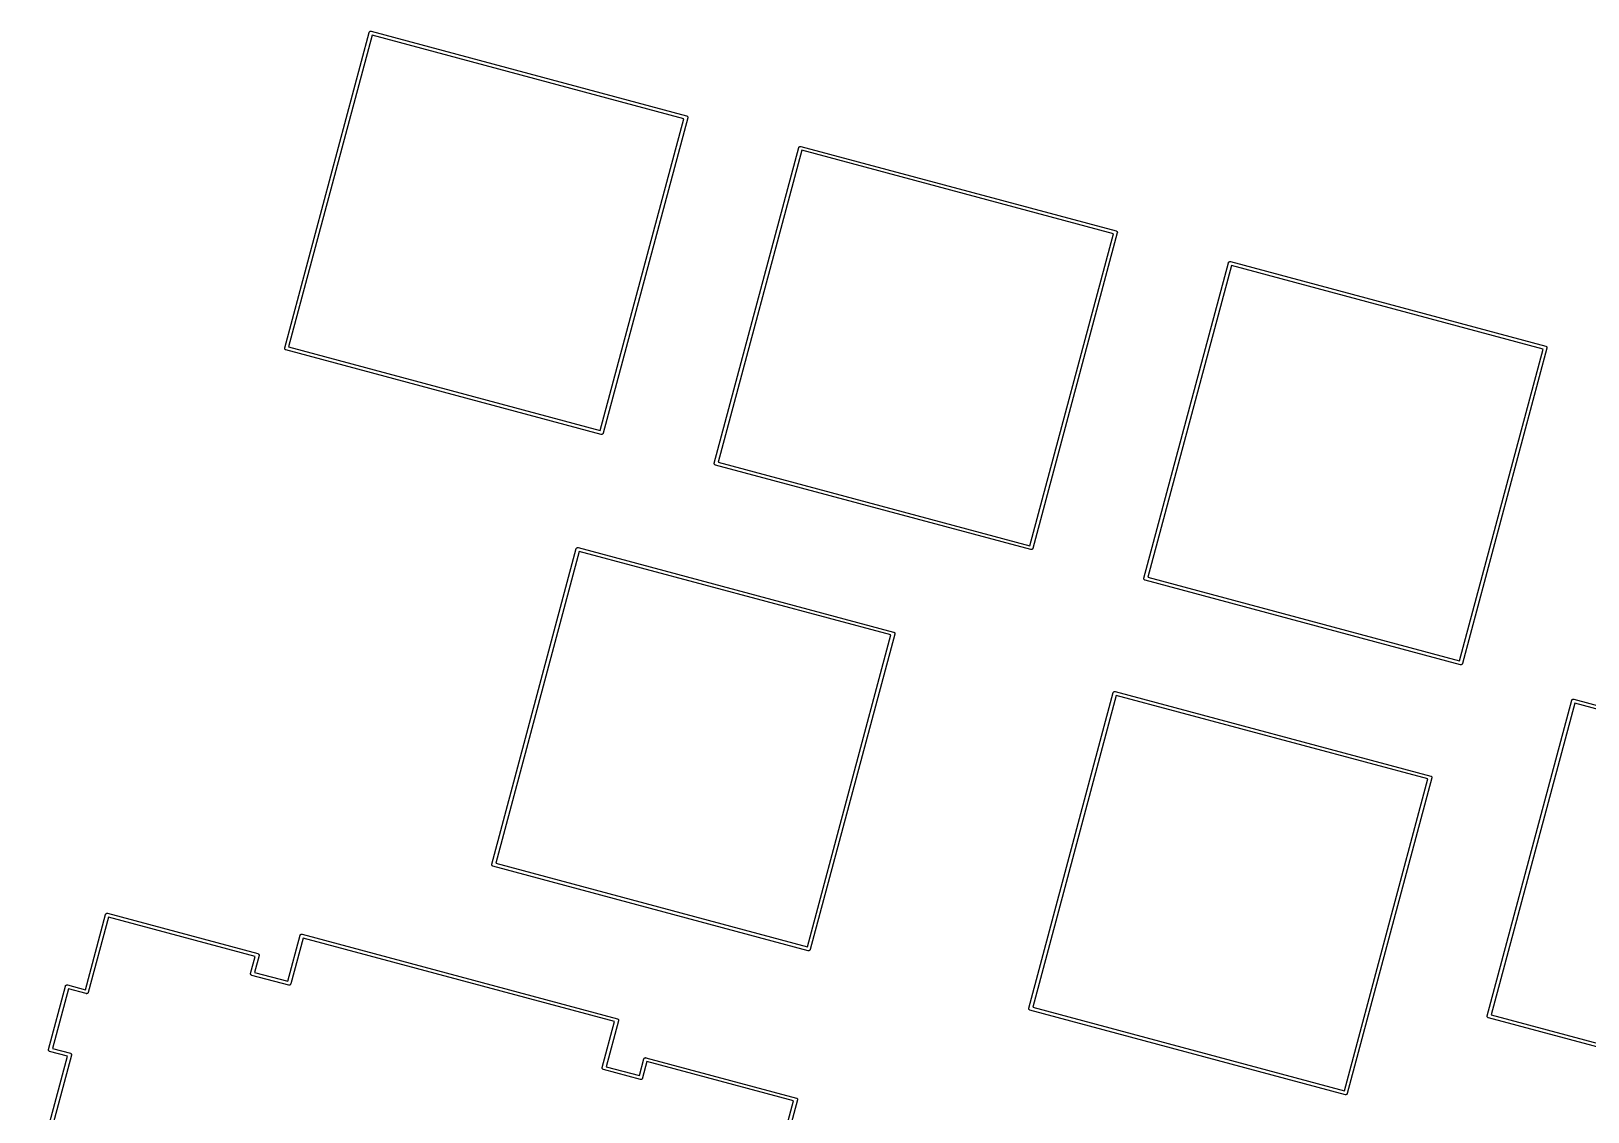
# Model space of a CAD drawing. Extents: x -13 to 326, y -133 to -5.
# Drawn here: x -3.4 to 63.3, y -51.1 to -4.8 of the extents above; entities that cross this region are included whole.
import ezdxf

# ---------------------------------------------------------------- set-up
doc = ezdxf.new("R2010")
doc.units = 0
doc.header["$MEASUREMENT"] = 0
doc.layers.add('BLACK', color=7, linetype='CONTINUOUS')

msp = doc.modelspace()

# ---------------------------------------------------------------- linework, layer by layer
at = {"layer": 'BLACK', "linetype": 'CONTINUOUS'}
for p, q in [((7.44186, -18.3495), (11.061, -4.8426)), ((11.1868, -4.96209), (7.61051, -18.3089)), ((11.061, -4.8426), (11.0628, -4.83606)), ((11.061, -4.8426), (11.061, -4.8426)), ((11.0628, -4.83606), (11.0666, -4.83052)), ((11.0666, -4.83052), (11.0695, -4.82438)), ((11.0695, -4.82438), (11.0743, -4.81959)), ((11.0743, -4.81959), (11.0782, -4.81405)), ((11.0782, -4.81405), (11.0837, -4.81017)), ((11.0837, -4.81017), (11.0885, -4.80538)), ((11.0885, -4.80538), (11.0946, -4.80252)), ((11.0946, -4.80252), (11.1002, -4.79864)), ((11.1002, -4.79864), (11.1067, -4.79688)), ((11.1067, -4.79688), (11.1129, -4.79402)), ((11.1129, -4.79402), (11.1196, -4.79343)), ((11.1196, -4.79343), (11.1261, -4.79168)), ((11.1261, -4.79168), (11.1329, -4.79227)), ((11.1329, -4.79227), (11.1396, -4.79168)), ((11.1396, -4.79168), (11.1462, -4.79343)), ((11.1462, -4.79343), (11.1462, -4.79343)), ((11.1462, -4.79343), (24.653, -8.41258)), ((24.5335, -8.53834), (11.1868, -4.96209)), ((20.9573, -21.8851), (24.5335, -8.53834)), ((24.7022, -8.49775), (21.083, -22.0046)), ((24.653, -8.41258), (24.653, -8.41259)), ((24.653, -8.41259), (24.6596, -8.41434)), ((24.6596, -8.41434), (24.6651, -8.41822)), ((24.6651, -8.41822), (24.6713, -8.42108)), ((24.6713, -8.42108), (24.676, -8.42587)), ((24.676, -8.42587), (24.6816, -8.42975)), ((24.6816, -8.42975), (24.6855, -8.43529)), ((24.6855, -8.43529), (24.6903, -8.44008)), ((24.6903, -8.44008), (24.6931, -8.44622)), ((24.6931, -8.44622), (24.697, -8.45176)), ((24.697, -8.45176), (24.6987, -8.4583)), ((24.6987, -8.4583), (24.7016, -8.46444)), ((24.7016, -8.46444), (24.7022, -8.47118)), ((24.7022, -8.47118), (24.704, -8.47772)), ((24.704, -8.49121), (24.7022, -8.49774)), ((24.7022, -8.49774), (24.7022, -8.49775)), ((24.704, -8.47772), (24.7034, -8.48447)), ((24.7034, -8.48447), (24.704, -8.49121)), ((25.8427, -23.28), (29.4619, -9.77311)), ((29.5877, -9.89259), (26.0114, -23.2394)), ((29.4619, -9.7731), (29.4636, -9.76656)), ((29.4619, -9.77311), (29.4619, -9.7731)), ((29.4636, -9.76656), (29.4675, -9.76103)), ((29.4675, -9.76103), (29.4704, -9.75488)), ((29.4704, -9.75488), (29.4752, -9.75009)), ((29.4752, -9.75009), (29.4791, -9.74455)), ((29.4791, -9.74455), (29.4846, -9.74067)), ((29.4846, -9.74067), (29.4894, -9.73588)), ((29.4894, -9.73588), (29.4955, -9.73302)), ((29.4955, -9.73302), (29.5011, -9.72914)), ((29.5011, -9.72914), (29.5076, -9.72739)), ((29.5076, -9.72739), (29.5137, -9.72453)), ((29.5137, -9.72453), (29.5205, -9.72394)), ((29.5205, -9.72394), (29.527, -9.72218)), ((29.527, -9.72218), (29.5338, -9.72277)), ((29.5338, -9.72277), (29.5405, -9.72218)), ((29.5405, -9.72218), (29.547, -9.72393)), ((29.547, -9.72393), (29.5471, -9.72394)), ((29.5471, -9.72394), (43.0539, -13.3431)), ((42.9344, -13.4688), (29.5877, -9.89259)), ((39.3582, -26.8156), (42.9344, -13.4688)), ((43.1031, -13.4283), (39.4839, -26.9351)), ((43.0539, -13.3431), (43.0539, -13.3431)), ((43.0539, -13.3431), (43.0605, -13.3448)), ((43.0605, -13.3448), (43.066, -13.3487)), ((43.066, -13.3487), (43.0721, -13.3516)), ((43.0721, -13.3516), (43.0769, -13.3564)), ((43.0769, -13.3564), (43.0825, -13.3603)), ((43.0825, -13.3603), (43.0863, -13.3658)), ((43.0863, -13.3658), (43.0911, -13.3706)), ((43.0911, -13.3706), (43.094, -13.3767)), ((43.094, -13.3767), (43.0979, -13.3823)), ((43.0979, -13.3823), (43.0996, -13.3888)), ((43.0996, -13.3888), (43.1025, -13.3949)), ((43.1025, -13.3949), (43.1031, -13.4017)), ((43.1031, -13.4017), (43.1048, -13.4082)), ((43.1048, -13.4217), (43.1031, -13.4282)), ((43.1031, -13.4282), (43.1031, -13.4283)), ((43.1048, -13.4082), (43.1042, -13.415)), ((43.1042, -13.415), (43.1048, -13.4217)), ((47.8855, -14.6712), (47.8903, -14.6664)), ((47.8903, -14.6664), (47.8964, -14.6635)), ((47.8964, -14.6635), (47.902, -14.6596)), ((47.902, -14.6596), (47.9085, -14.6579)), ((47.9085, -14.6579), (47.9146, -14.655)), ((47.9146, -14.655), (47.9214, -14.6544)), ((47.9214, -14.6544), (47.9279, -14.6527)), ((47.9279, -14.6527), (47.9347, -14.6533)), ((47.9347, -14.6533), (47.9414, -14.6527)), ((47.9414, -14.6527), (47.9479, -14.6544)), ((47.9479, -14.6544), (47.9479, -14.6544)), ((47.9479, -14.6544), (61.4548, -18.2736)), ((44.2436, -28.2105), (47.8628, -14.7036)), ((47.9885, -14.8231), (44.4123, -28.1699)), ((47.8628, -14.7036), (47.8645, -14.6971)), ((47.8628, -14.7036), (47.8628, -14.7036)), ((47.8645, -14.6971), (47.8684, -14.6915)), ((47.8684, -14.6915), (47.8713, -14.6854)), ((47.8713, -14.6854), (47.8761, -14.6806)), ((47.8761, -14.6806), (47.88, -14.6751)), ((47.88, -14.6751), (47.8855, -14.6712)), ((61.3353, -18.3993), (47.9885, -14.8231)), ((7.44011, -18.356), (7.44186, -18.3495)), ((7.4407, -18.3627), (7.44011, -18.356)), ((7.44011, -18.3695), (7.4407, -18.3627)), ((7.44186, -18.376), (7.44011, -18.3695)), ((7.44186, -18.3495), (7.44186, -18.3495)), ((7.44245, -18.3828), (7.44186, -18.376)), ((7.44531, -18.3889), (7.44245, -18.3828)), ((7.44706, -18.3954), (7.44531, -18.3889)), ((7.45094, -18.401), (7.44706, -18.3954)), ((7.4538, -18.4071), (7.45094, -18.401)), ((7.45859, -18.4119), (7.4538, -18.4071)), ((7.46247, -18.4175), (7.45859, -18.4119)), ((7.46802, -18.4213), (7.46247, -18.4175)), ((7.47281, -18.4261), (7.46802, -18.4213)), ((7.47894, -18.429), (7.47281, -18.4261)), ((7.48449, -18.4329), (7.47894, -18.429)), ((7.49103, -18.4346), (7.48449, -18.4329)), ((20.9979, -22.0538), (7.49103, -18.4346)), ((7.49103, -18.4346), (7.49103, -18.4346)), ((7.61051, -18.3089), (20.9573, -21.8851)), ((57.7591, -31.7461), (61.3353, -18.3993)), ((61.504, -18.3588), (57.8848, -31.8656)), ((61.4548, -18.2736), (61.4548, -18.2736)), ((61.4548, -18.2736), (61.4613, -18.2753)), ((61.4613, -18.2753), (61.4669, -18.2792)), ((61.4669, -18.2792), (61.473, -18.2821)), ((61.473, -18.2821), (61.4778, -18.2869)), ((61.4778, -18.2869), (61.4834, -18.2908)), ((61.4834, -18.2908), (61.4872, -18.2963)), ((61.4872, -18.2963), (61.492, -18.3011)), ((61.492, -18.3011), (61.4949, -18.3072)), ((61.4949, -18.3072), (61.4988, -18.3128)), ((61.4988, -18.3128), (61.5005, -18.3193)), ((61.5005, -18.3193), (61.5034, -18.3254)), ((61.5034, -18.3254), (61.504, -18.3322)), ((61.504, -18.3322), (61.5057, -18.3387)), ((61.5057, -18.3522), (61.504, -18.3587)), ((61.504, -18.3587), (61.504, -18.3588)), ((61.5057, -18.3387), (61.5051, -18.3455)), ((61.5051, -18.3455), (61.5057, -18.3522)), ((21.0044, -22.0555), (20.9979, -22.0538)), ((20.9979, -22.0538), (20.9979, -22.0538)), ((21.0112, -22.0549), (21.0044, -22.0555)), ((21.0179, -22.0555), (21.0112, -22.0549)), ((21.0245, -22.0538), (21.0179, -22.0555)), ((21.0312, -22.0532), (21.0245, -22.0538)), ((21.0373, -22.0503), (21.0312, -22.0532)), ((21.0439, -22.0486), (21.0373, -22.0503)), ((21.0494, -22.0447), (21.0439, -22.0486)), ((21.0556, -22.0418), (21.0494, -22.0447)), ((21.0603, -22.037), (21.0556, -22.0418)), ((21.0659, -22.0332), (21.0603, -22.037)), ((21.0698, -22.0276), (21.0659, -22.0332)), ((21.0746, -22.0228), (21.0698, -22.0276)), ((21.0774, -22.0167), (21.0746, -22.0228)), ((21.0813, -22.0111), (21.0774, -22.0167)), ((21.083, -22.0046), (21.0813, -22.0111)), ((21.083, -22.0046), (21.083, -22.0046)), ((25.841, -23.2865), (25.8427, -23.28)), ((25.8416, -23.2932), (25.841, -23.2865)), ((25.841, -23.3), (25.8416, -23.2932)), ((25.8427, -23.3065), (25.841, -23.3)), ((25.8427, -23.28), (25.8427, -23.28)), ((25.8433, -23.3133), (25.8427, -23.3065)), ((25.8462, -23.3194), (25.8433, -23.3133)), ((25.8479, -23.3259), (25.8462, -23.3194)), ((25.8518, -23.3315), (25.8479, -23.3259)), ((25.8547, -23.3376), (25.8518, -23.3315)), ((26.0114, -23.2394), (39.3582, -26.8156)), ((25.8595, -23.3424), (25.8547, -23.3376)), ((25.8634, -23.348), (25.8595, -23.3424)), ((25.8689, -23.3518), (25.8634, -23.348)), ((25.8737, -23.3566), (25.8689, -23.3518)), ((25.8798, -23.3595), (25.8737, -23.3566)), ((25.8854, -23.3634), (25.8798, -23.3595)), ((25.8919, -23.3651), (25.8854, -23.3634)), ((39.3988, -26.9843), (25.8919, -23.3651)), ((25.8919, -23.3651), (25.8919, -23.3651)), ((16.312, -40.4482), (19.9312, -26.9414)), ((20.0569, -27.0608), (16.4807, -40.4076)), ((19.9312, -26.9414), (19.9329, -26.9348)), ((19.9312, -26.9414), (19.9312, -26.9414)), ((19.9329, -26.9348), (19.9368, -26.9293)), ((19.9368, -26.9293), (19.9397, -26.9231)), ((19.9397, -26.9231), (19.9445, -26.9184)), ((19.9445, -26.9184), (19.9483, -26.9128)), ((19.9483, -26.9128), (19.9539, -26.9089)), ((19.9539, -26.9089), (19.9587, -26.9041)), ((19.9587, -26.9041), (19.9648, -26.9013)), ((19.9648, -26.9013), (19.9704, -26.8974)), ((19.9704, -26.8974), (19.9769, -26.8956)), ((19.9769, -26.8956), (19.983, -26.8928)), ((19.983, -26.8928), (19.9898, -26.8922)), ((19.9898, -26.8922), (19.9963, -26.8904)), ((19.9963, -26.8904), (20.0031, -26.891)), ((20.0031, -26.891), (20.0098, -26.8904)), ((20.0098, -26.8904), (20.0163, -26.8922)), ((20.0163, -26.8922), (20.0163, -26.8922)), ((20.0163, -26.8922), (33.5232, -30.5113)), ((33.4037, -30.6371), (20.0569, -27.0608)), ((39.4053, -26.986), (39.3988, -26.9843)), ((39.3988, -26.9843), (39.3988, -26.9843)), ((39.4121, -26.9854), (39.4053, -26.986)), ((39.4188, -26.986), (39.4121, -26.9854)), ((39.4253, -26.9843), (39.4188, -26.986)), ((39.4321, -26.9837), (39.4253, -26.9843)), ((39.4382, -26.9808), (39.4321, -26.9837)), ((39.4448, -26.9791), (39.4382, -26.9808)), ((39.4503, -26.9752), (39.4448, -26.9791)), ((39.4564, -26.9723), (39.4503, -26.9752)), ((39.4612, -26.9675), (39.4564, -26.9723)), ((39.4668, -26.9637), (39.4612, -26.9675)), ((39.4706, -26.9581), (39.4668, -26.9637)), ((39.4754, -26.9533), (39.4706, -26.9581)), ((39.4783, -26.9472), (39.4754, -26.9533)), ((39.4822, -26.9416), (39.4783, -26.9472)), ((39.4839, -26.9351), (39.4822, -26.9416)), ((39.4839, -26.9351), (39.4839, -26.9351)), ((44.2419, -28.217), (44.2436, -28.2105)), ((44.2425, -28.2237), (44.2419, -28.217)), ((44.2419, -28.2305), (44.2425, -28.2237)), ((44.2436, -28.237), (44.2419, -28.2305)), ((44.2436, -28.2105), (44.2436, -28.2105)), ((44.2442, -28.2438), (44.2436, -28.237)), ((44.2471, -28.2499), (44.2442, -28.2438)), ((44.2488, -28.2565), (44.2471, -28.2499)), ((44.2527, -28.262), (44.2488, -28.2565)), ((44.2556, -28.2681), (44.2527, -28.262)), ((44.2604, -28.2729), (44.2556, -28.2681)), ((44.2642, -28.2785), (44.2604, -28.2729)), ((44.2698, -28.2823), (44.2642, -28.2785)), ((44.2746, -28.2871), (44.2698, -28.2823)), ((44.2807, -28.29), (44.2746, -28.2871)), ((44.2863, -28.2939), (44.2807, -28.29)), ((44.2928, -28.2956), (44.2863, -28.2939)), ((57.7997, -31.9148), (44.2928, -28.2956)), ((44.2928, -28.2956), (44.2928, -28.2956)), ((44.4123, -28.1699), (57.7591, -31.7461)), ((29.8275, -43.9839), (33.4037, -30.6371)), ((33.5724, -30.5965), (29.9532, -44.1034)), ((33.5232, -30.5113), (33.5232, -30.5114)), ((33.5232, -30.5114), (33.5297, -30.5131)), ((33.5297, -30.5131), (33.5353, -30.517)), ((33.5353, -30.517), (33.5414, -30.5198)), ((33.5414, -30.5198), (33.5462, -30.5246)), ((33.5462, -30.5246), (33.5517, -30.5285)), ((33.5517, -30.5285), (33.5556, -30.5341)), ((33.5556, -30.5341), (33.5604, -30.5388)), ((33.5604, -30.5388), (33.5633, -30.545)), ((33.5633, -30.545), (33.5672, -30.5505)), ((33.5672, -30.5505), (33.5689, -30.5571)), ((33.5689, -30.5571), (33.5718, -30.5632)), ((33.5718, -30.5632), (33.5724, -30.5699)), ((33.5724, -30.5699), (33.5741, -30.5765)), ((33.5741, -30.59), (33.5724, -30.5965)), ((33.5724, -30.5965), (33.5724, -30.5965)), ((33.5741, -30.5765), (33.5735, -30.5832)), ((33.5735, -30.5832), (33.5741, -30.59)), ((57.8062, -31.9165), (57.7997, -31.9148)), ((57.7997, -31.9148), (57.7997, -31.9148)), ((57.8129, -31.9159), (57.8062, -31.9165)), ((57.8197, -31.9165), (57.8129, -31.9159)), ((57.8262, -31.9148), (57.8197, -31.9165)), ((57.833, -31.9142), (57.8262, -31.9148)), ((57.8391, -31.9113), (57.833, -31.9142)), ((57.8456, -31.9096), (57.8391, -31.9113)), ((57.8512, -31.9057), (57.8456, -31.9096)), ((57.8573, -31.9028), (57.8512, -31.9057)), ((57.8621, -31.898), (57.8573, -31.9028)), ((57.8677, -31.8942), (57.8621, -31.898)), ((57.8715, -31.8886), (57.8677, -31.8942)), ((57.8763, -31.8838), (57.8715, -31.8886)), ((57.8792, -31.8777), (57.8763, -31.8838)), ((57.8831, -31.8722), (57.8792, -31.8777)), ((57.8848, -31.8656), (57.8831, -31.8722)), ((57.8848, -31.8656), (57.8848, -31.8656)), ((39.3131, -46.6114), (42.9323, -33.1045)), ((43.058, -33.224), (39.4818, -46.5708)), ((42.9323, -33.1045), (42.934, -33.098)), ((42.9323, -33.1045), (42.9323, -33.1045)), ((42.934, -33.098), (42.9379, -33.0924)), ((42.9379, -33.0924), (42.9408, -33.0863)), ((42.9408, -33.0863), (42.9456, -33.0815)), ((42.9456, -33.0815), (42.9494, -33.0759)), ((42.9494, -33.0759), (42.955, -33.0721)), ((42.955, -33.0721), (42.9598, -33.0673)), ((42.9598, -33.0673), (42.9659, -33.0644)), ((42.9659, -33.0644), (42.9715, -33.0605)), ((42.9715, -33.0605), (42.978, -33.0588)), ((42.978, -33.0588), (42.9841, -33.0559)), ((42.9841, -33.0559), (42.9909, -33.0553)), ((42.9909, -33.0553), (42.9974, -33.0536)), ((42.9974, -33.0536), (43.0042, -33.0542)), ((43.0042, -33.0542), (43.0109, -33.0536)), ((43.0109, -33.0536), (43.0174, -33.0553)), ((43.0174, -33.0553), (43.0174, -33.0553)), ((43.0174, -33.0553), (56.5243, -36.6745)), ((56.4048, -36.8002), (43.058, -33.224)), ((58.9466, -46.9416), (62.5658, -33.4348)), ((62.6916, -33.5543), (59.1153, -46.901)), ((62.5658, -33.4348), (62.5675, -33.4282)), ((62.5658, -33.4348), (62.5658, -33.4348)), ((62.5675, -33.4282), (62.5714, -33.4227)), ((62.5714, -33.4227), (62.5743, -33.4166)), ((62.5743, -33.4166), (62.5791, -33.4118)), ((62.5791, -33.4118), (62.583, -33.4062)), ((62.583, -33.4062), (62.5885, -33.4023)), ((62.5885, -33.4023), (62.5933, -33.3976)), ((62.5933, -33.3976), (62.5994, -33.3947)), ((62.5994, -33.3947), (62.605, -33.3908)), ((62.605, -33.3908), (62.6115, -33.3891)), ((62.6115, -33.3891), (62.6176, -33.3862)), ((62.6176, -33.3862), (62.6244, -33.3856)), ((62.6244, -33.3856), (62.6309, -33.3839)), ((62.6309, -33.3839), (62.6377, -33.3844)), ((62.6377, -33.3844), (62.6444, -33.3839)), ((62.6444, -33.3839), (62.6509, -33.3856)), ((62.6509, -33.3856), (62.651, -33.3856)), ((62.651, -33.3856), (76.1578, -37.0048)), ((76.0383, -37.1305), (62.6916, -33.5543)), ((52.8286, -50.147), (56.4048, -36.8002)), ((56.5735, -36.7596), (52.9543, -50.2665)), ((56.5243, -36.6745), (56.5243, -36.6745)), ((56.5243, -36.6745), (56.5308, -36.6762)), ((56.5308, -36.6762), (56.5364, -36.6801)), ((56.5364, -36.6801), (56.5425, -36.683)), ((56.5425, -36.683), (56.5473, -36.6878)), ((56.5473, -36.6878), (56.5529, -36.6916)), ((56.5529, -36.6916), (56.5567, -36.6972)), ((56.5567, -36.6972), (56.5615, -36.702)), ((56.5615, -36.702), (56.5644, -36.7081)), ((56.5644, -36.7081), (56.5683, -36.7137)), ((56.5683, -36.7137), (56.57, -36.7202)), ((56.57, -36.7202), (56.5729, -36.7263)), ((56.5729, -36.7263), (56.5735, -36.7331)), ((56.5735, -36.7331), (56.5752, -36.7396)), ((56.5752, -36.7531), (56.5735, -36.7596)), ((56.5735, -36.7596), (56.5735, -36.7596)), ((56.5752, -36.7396), (56.5746, -36.7464)), ((56.5746, -36.7464), (56.5752, -36.7531)), ((16.3103, -40.4548), (16.312, -40.4482)), ((16.3109, -40.4615), (16.3103, -40.4548)), ((16.3103, -40.4683), (16.3109, -40.4615)), ((16.312, -40.4748), (16.3103, -40.4683)), ((16.312, -40.4482), (16.312, -40.4482)), ((16.3126, -40.4815), (16.312, -40.4748)), ((16.3155, -40.4877), (16.3126, -40.4815)), ((16.3172, -40.4942), (16.3155, -40.4877)), ((16.3211, -40.4998), (16.3172, -40.4942)), ((16.324, -40.5059), (16.3211, -40.4998)), ((16.3288, -40.5107), (16.324, -40.5059)), ((16.3326, -40.5162), (16.3288, -40.5107)), ((16.3382, -40.5201), (16.3326, -40.5162)), ((16.343, -40.5249), (16.3382, -40.5201)), ((16.3491, -40.5278), (16.343, -40.5249)), ((16.3546, -40.5316), (16.3491, -40.5278)), ((16.3612, -40.5334), (16.3546, -40.5316)), ((29.868, -44.1525), (16.3612, -40.5334)), ((16.3612, -40.5334), (16.3612, -40.5334)), ((16.4807, -40.4076), (29.8275, -43.9839)), ((-1.09611, -45.8219), (-0.23319, -42.6014)), ((-0.23319, -42.6014), (-0.23144, -42.5949)), ((-0.23319, -42.6014), (-0.23319, -42.6014)), ((-0.23144, -42.5949), (-0.22756, -42.5894)), ((-0.22756, -42.5894), (-0.2247, -42.5832)), ((-0.2247, -42.5832), (-0.2199, -42.5784)), ((-0.2199, -42.5784), (-0.21602, -42.5729)), ((-0.21602, -42.5729), (-0.21048, -42.569)), ((-0.21048, -42.569), (-0.20569, -42.5642)), ((-0.20569, -42.5642), (-0.19955, -42.5614)), ((-0.19955, -42.5614), (-0.19401, -42.5575)), ((-0.19401, -42.5575), (-0.18748, -42.5557)), ((-0.18748, -42.5557), (-0.18134, -42.5529)), ((-0.18134, -42.5529), (-0.17459, -42.5523)), ((-0.17459, -42.5523), (-0.16806, -42.5505)), ((-0.16806, -42.5505), (-0.16131, -42.5511)), ((-0.16131, -42.5511), (-0.15457, -42.5505)), ((-0.15457, -42.5505), (-0.14803, -42.5523)), ((-0.14803, -42.5523), (-0.14803, -42.5523)), ((-0.14803, -42.5523), (6.29289, -44.2781)), ((-0.10743, -42.7209), (-0.97035, -45.9414)), ((6.17341, -44.4039), (-0.10743, -42.7209)), ((7.57269, -45.4625), (8.10033, -43.4933)), ((8.2261, -43.6128), (7.70209, -45.5684)), ((8.10033, -43.4933), (8.10034, -43.4933)), ((8.10034, -43.4933), (8.10209, -43.4868)), ((8.10209, -43.4868), (8.10597, -43.4812)), ((8.10597, -43.4812), (8.10883, -43.4751)), ((8.10883, -43.4751), (8.11362, -43.4703)), ((8.11362, -43.4703), (8.1175, -43.4648)), ((8.1175, -43.4648), (8.12304, -43.4609)), ((8.12304, -43.4609), (8.12783, -43.4561)), ((8.12783, -43.4561), (8.13397, -43.4532)), ((8.13397, -43.4532), (8.13951, -43.4493)), ((8.13951, -43.4493), (8.14605, -43.4476)), ((8.14605, -43.4476), (8.15219, -43.4447)), ((8.15219, -43.4447), (8.15893, -43.4441)), ((8.15893, -43.4441), (8.16547, -43.4424)), ((8.16547, -43.4424), (8.17222, -43.443)), ((8.17222, -43.443), (8.17896, -43.4424)), ((8.17896, -43.4424), (8.18549, -43.4441)), ((8.18549, -43.4441), (8.1855, -43.4441)), ((8.1855, -43.4441), (21.6924, -47.0633)), ((21.5729, -47.1891), (8.2261, -43.6128)), ((5.98103, -45.1218), (6.17341, -44.4039)), ((6.34206, -44.3633), (6.14969, -45.0812)), ((6.29289, -44.2781), (6.2929, -44.2781)), ((6.2929, -44.2781), (6.29943, -44.2799)), ((6.29943, -44.2799), (6.30497, -44.2837)), ((6.30497, -44.2837), (6.31111, -44.2866)), ((6.31111, -44.2866), (6.3159, -44.2914)), ((6.3159, -44.2914), (6.32144, -44.2953)), ((6.32144, -44.2953), (6.32532, -44.3008)), ((6.32532, -44.3008), (6.33011, -44.3056)), ((6.33011, -44.3056), (6.33298, -44.3118)), ((6.33298, -44.3118), (6.33686, -44.3173)), ((6.33686, -44.3173), (6.33861, -44.3238)), ((6.33861, -44.3238), (6.34147, -44.33)), ((6.34147, -44.33), (6.34206, -44.3367)), ((6.34206, -44.3367), (6.34381, -44.3433)), ((6.34381, -44.3567), (6.34206, -44.3633)), ((6.34206, -44.3633), (6.34206, -44.3633)), ((6.34381, -44.3433), (6.34322, -44.35)), ((6.34322, -44.35), (6.34381, -44.3567)), ((29.8681, -44.1525), (29.868, -44.1525)), ((29.8746, -44.1543), (29.8681, -44.1525)), ((29.8813, -44.1537), (29.8746, -44.1543)), ((29.8881, -44.1543), (29.8813, -44.1537)), ((29.8946, -44.1525), (29.8881, -44.1543)), ((29.9014, -44.1519), (29.8946, -44.1525)), ((29.9075, -44.1491), (29.9014, -44.1519)), ((29.914, -44.1473), (29.9075, -44.1491)), ((29.9196, -44.1435), (29.914, -44.1473)), ((29.9257, -44.1406), (29.9196, -44.1435)), ((29.9305, -44.1358), (29.9257, -44.1406)), ((29.936, -44.1319), (29.9305, -44.1358)), ((29.9399, -44.1264), (29.936, -44.1319)), ((29.9447, -44.1216), (29.9399, -44.1264)), ((29.9476, -44.1154), (29.9447, -44.1216)), ((29.9515, -44.1099), (29.9476, -44.1154)), ((29.9532, -44.1034), (29.9515, -44.1099)), ((29.9532, -44.1034), (29.9532, -44.1034)), ((5.97928, -45.1284), (5.98103, -45.1218)), ((5.97987, -45.1351), (5.97928, -45.1284)), ((5.97928, -45.1418), (5.97987, -45.1351)), ((5.98103, -45.1484), (5.97928, -45.1418)), ((5.98103, -45.1218), (5.98103, -45.1218)), ((5.98162, -45.1551), (5.98103, -45.1484)), ((5.98448, -45.1613), (5.98162, -45.1551)), ((5.98624, -45.1678), (5.98448, -45.1613)), ((5.99012, -45.1733), (5.98624, -45.1678)), ((5.99298, -45.1795), (5.99012, -45.1733)), ((5.99777, -45.1843), (5.99298, -45.1795)), ((6.00165, -45.1898), (5.99777, -45.1843)), ((6.00719, -45.1937), (6.00165, -45.1898)), ((6.01198, -45.1985), (6.00719, -45.1937)), ((6.01812, -45.2013), (6.01198, -45.1985)), ((6.02366, -45.2052), (6.01812, -45.2013)), ((6.0302, -45.207), (6.02366, -45.2052)), ((7.61329, -45.6312), (6.0302, -45.207)), ((6.0302, -45.207), (6.0302, -45.207)), ((6.14969, -45.0812), (7.57269, -45.4625)), ((-2.67487, -48.3772), (-1.94828, -45.6656)), ((-1.82252, -45.785), (-2.50622, -48.3366)), ((-1.94828, -45.6656), (-1.94653, -45.659)), ((-1.94828, -45.6656), (-1.94828, -45.6656)), ((-1.94653, -45.659), (-1.94265, -45.6535)), ((-1.94265, -45.6535), (-1.93978, -45.6473)), ((-1.93978, -45.6473), (-1.93499, -45.6425)), ((-1.93499, -45.6425), (-1.93111, -45.637)), ((-1.93111, -45.637), (-1.92557, -45.6331)), ((-1.92557, -45.6331), (-1.92078, -45.6283)), ((-1.92078, -45.6283), (-1.91465, -45.6255)), ((-1.91465, -45.6255), (-1.9091, -45.6216)), ((-1.9091, -45.6216), (-1.90256, -45.6198)), ((-1.90256, -45.6198), (-1.89643, -45.617)), ((-1.89643, -45.617), (-1.88968, -45.6164)), ((-1.88968, -45.6164), (-1.88314, -45.6146)), ((-1.88314, -45.6146), (-1.8764, -45.6152)), ((-1.8764, -45.6152), (-1.86966, -45.6146)), ((-1.86966, -45.6146), (-1.86313, -45.6164)), ((-1.86313, -45.6164), (-1.86312, -45.6164)), ((-1.86312, -45.6164), (-1.09611, -45.8219)), ((-1.05551, -45.9906), (-1.82252, -45.785)), ((-1.04897, -45.9923), (-1.05551, -45.9906)), ((-1.05551, -45.9906), (-1.05551, -45.9906)), ((-1.04223, -45.9917), (-1.04897, -45.9923)), ((-1.03549, -45.9923), (-1.04223, -45.9917)), ((-1.02895, -45.9906), (-1.03549, -45.9923)), ((-1.0222, -45.99), (-1.02895, -45.9906)), ((-1.01607, -45.9871), (-1.0222, -45.99)), ((-1.00953, -45.9854), (-1.01607, -45.9871)), ((-1.00399, -45.9815), (-1.00953, -45.9854)), ((-0.99785, -45.9786), (-1.00399, -45.9815)), ((-0.99306, -45.9738), (-0.99785, -45.9786)), ((-0.98752, -45.9699), (-0.99306, -45.9738)), ((-0.98364, -45.9644), (-0.98752, -45.9699)), ((-0.97885, -45.9596), (-0.98364, -45.9644)), ((-0.97598, -45.9535), (-0.97885, -45.9596)), ((-0.9721, -45.9479), (-0.97598, -45.9535)), ((-0.97035, -45.9414), (-0.9721, -45.9479)), ((-0.97035, -45.9414), (-0.97035, -45.9414)), ((7.61983, -45.6329), (7.61329, -45.6312)), ((7.61329, -45.6312), (7.61329, -45.6312)), ((7.62657, -45.6323), (7.61983, -45.6329)), ((7.63331, -45.6329), (7.62657, -45.6323)), ((7.63985, -45.6312), (7.63331, -45.6329)), ((7.6466, -45.6306), (7.63985, -45.6312)), ((7.65273, -45.6277), (7.6466, -45.6306)), ((7.65927, -45.626), (7.65273, -45.6277)), ((7.66482, -45.6221), (7.65927, -45.626)), ((7.67095, -45.6192), (7.66482, -45.6221)), ((7.67574, -45.6144), (7.67095, -45.6192)), ((7.68128, -45.6105), (7.67574, -45.6144)), ((7.68516, -45.605), (7.68128, -45.6105)), ((7.68995, -45.6002), (7.68516, -45.605)), ((7.69282, -45.5941), (7.68995, -45.6002)), ((7.6967, -45.5885), (7.69282, -45.5941)), ((7.70209, -45.5684), (7.6967, -45.5885)), ((39.3114, -46.6179), (39.3131, -46.6114)), ((39.312, -46.6246), (39.3114, -46.6179)), ((39.3114, -46.6314), (39.312, -46.6246)), ((39.3131, -46.6379), (39.3114, -46.6314)), ((39.3131, -46.6114), (39.3131, -46.6114)), ((39.3137, -46.6447), (39.3131, -46.6379)), ((39.3166, -46.6508), (39.3137, -46.6447)), ((39.3183, -46.6573), (39.3166, -46.6508)), ((39.3222, -46.6629), (39.3183, -46.6573)), ((39.3251, -46.669), (39.3222, -46.6629)), ((39.3299, -46.6738), (39.3251, -46.669)), ((39.4818, -46.5708), (52.8286, -50.147)), ((21.0452, -49.1583), (21.5729, -47.1891)), ((21.7415, -47.1485), (21.2139, -49.1177)), ((21.6924, -47.0633), (21.6924, -47.0633)), ((21.6924, -47.0633), (21.6989, -47.065)), ((21.6989, -47.065), (21.7044, -47.0689)), ((21.7044, -47.0689), (21.7106, -47.0718)), ((21.7106, -47.0718), (21.7154, -47.0766)), ((21.7154, -47.0766), (21.7209, -47.0805)), ((21.7209, -47.0805), (21.7248, -47.086)), ((21.7248, -47.086), (21.7296, -47.0908)), ((21.7296, -47.0908), (21.7324, -47.0969)), ((21.7324, -47.0969), (21.7363, -47.1025)), ((21.7363, -47.1025), (21.7381, -47.109)), ((21.7381, -47.109), (21.7409, -47.1151)), ((21.7409, -47.1151), (21.7415, -47.1219)), ((21.7415, -47.1219), (21.7433, -47.1284)), ((21.7433, -47.1419), (21.7415, -47.1484)), ((21.7415, -47.1484), (21.7415, -47.1485)), ((21.7433, -47.1284), (21.7427, -47.1352)), ((21.7427, -47.1352), (21.7433, -47.1419)), ((39.3337, -46.6793), (39.3299, -46.6738)), ((39.3393, -46.6832), (39.3337, -46.6793)), ((39.3441, -46.688), (39.3393, -46.6832)), ((39.3502, -46.6909), (39.3441, -46.688)), ((39.3558, -46.6948), (39.3502, -46.6909)), ((39.3623, -46.6965), (39.3558, -46.6948)), ((52.8692, -50.3157), (39.3623, -46.6965)), ((39.3623, -46.6965), (39.3623, -46.6965)), ((58.9449, -46.9482), (58.9466, -46.9416)), ((58.9455, -46.9549), (58.9449, -46.9482)), ((58.9449, -46.9617), (58.9455, -46.9549)), ((58.9466, -46.9682), (58.9449, -46.9617)), ((58.9466, -46.9416), (58.9466, -46.9416)), ((58.9472, -46.9749), (58.9466, -46.9682)), ((58.9501, -46.9811), (58.9472, -46.9749)), ((58.9518, -46.9876), (58.9501, -46.9811)), ((58.9557, -46.9932), (58.9518, -46.9876)), ((58.9586, -46.9993), (58.9557, -46.9932)), ((58.9634, -47.0041), (58.9586, -46.9993)), ((58.9673, -47.0096), (58.9634, -47.0041)), ((58.9728, -47.0135), (58.9673, -47.0096)), ((58.9776, -47.0183), (58.9728, -47.0135)), ((58.9837, -47.0212), (58.9776, -47.0183)), ((58.9893, -47.025), (58.9837, -47.0212)), ((58.9958, -47.0268), (58.9893, -47.025)), ((72.5027, -50.6459), (58.9958, -47.0268)), ((58.9958, -47.0268), (58.9958, -47.0268)), ((59.1153, -46.901), (72.4621, -50.4773)), ((-3.41846, -54.489), (-1.85869, -48.6679)), ((-1.69004, -48.6273), (-3.2498, -54.4484)), ((-2.67662, -48.3838), (-2.67487, -48.3772)), ((-2.67603, -48.3905), (-2.67662, -48.3838)), ((-2.67662, -48.3973), (-2.67603, -48.3905)), ((-2.67487, -48.4038), (-2.67662, -48.3973)), ((-2.67487, -48.3772), (-2.67487, -48.3772)), ((-2.67428, -48.4105), (-2.67487, -48.4038)), ((-2.67142, -48.4167), (-2.67428, -48.4105)), ((-2.66967, -48.4232), (-2.67142, -48.4167)), ((-2.66579, -48.4288), (-2.66967, -48.4232)), ((-2.66292, -48.4349), (-2.66579, -48.4288)), ((-2.65814, -48.4397), (-2.66292, -48.4349)), ((-2.65426, -48.4452), (-2.65814, -48.4397)), ((-2.64871, -48.4491), (-2.65426, -48.4452)), ((-2.64392, -48.4539), (-2.64871, -48.4491)), ((-2.63779, -48.4568), (-2.64392, -48.4539)), ((-2.63224, -48.4606), (-2.63779, -48.4568)), ((-2.6257, -48.4624), (-2.63224, -48.4606)), ((-1.85869, -48.6679), (-2.6257, -48.4624)), ((-2.6257, -48.4624), (-2.6257, -48.4624)), ((-2.50622, -48.3366), (-1.73921, -48.5422)), ((-1.73921, -48.5422), (-1.7392, -48.5422)), ((-1.7392, -48.5422), (-1.73267, -48.5439)), ((-1.73267, -48.5439), (-1.72713, -48.5478)), ((-1.72713, -48.5478), (-1.72099, -48.5506)), ((-1.72099, -48.5506), (-1.7162, -48.5554)), ((-1.7162, -48.5554), (-1.71066, -48.5593)), ((-1.71066, -48.5593), (-1.70678, -48.5649)), ((-1.70678, -48.5649), (-1.70199, -48.5696)), ((-1.70199, -48.5696), (-1.69913, -48.5758)), ((-1.69913, -48.5758), (-1.69524, -48.5813)), ((-1.69524, -48.5813), (-1.69349, -48.5879)), ((-1.69349, -48.5879), (-1.69063, -48.594)), ((-1.69063, -48.594), (-1.69004, -48.6007)), ((-1.69004, -48.6007), (-1.68829, -48.6073)), ((-1.68829, -48.6208), (-1.69004, -48.6273)), ((-1.69004, -48.6273), (-1.69004, -48.6273)), ((-1.68829, -48.6073), (-1.68888, -48.614)), ((-1.68888, -48.614), (-1.68829, -48.6208)), ((21.0435, -49.1648), (21.0452, -49.1583)), ((21.0441, -49.1715), (21.0435, -49.1648)), ((21.0435, -49.1783), (21.0441, -49.1715)), ((21.0452, -49.1848), (21.0435, -49.1783)), ((21.0452, -49.1583), (21.0452, -49.1583)), ((21.0458, -49.1916), (21.0452, -49.1848)), ((21.0487, -49.1977), (21.0458, -49.1916)), ((21.0504, -49.2042), (21.0487, -49.1977)), ((21.0543, -49.2098), (21.0504, -49.2042)), ((21.0572, -49.2159), (21.0543, -49.2098)), ((21.062, -49.2207), (21.0572, -49.2159)), ((21.0658, -49.2263), (21.062, -49.2207)), ((21.0714, -49.2301), (21.0658, -49.2263)), ((21.0762, -49.2349), (21.0714, -49.2301)), ((21.0823, -49.2378), (21.0762, -49.2349)), ((21.0879, -49.2417), (21.0823, -49.2378)), ((21.0944, -49.2434), (21.0879, -49.2417)), ((22.6775, -49.6676), (21.0944, -49.2434)), ((21.0944, -49.2434), (21.0944, -49.2434)), ((21.2139, -49.1177), (22.6369, -49.499)), ((22.6369, -49.499), (22.8293, -48.781)), ((22.955, -48.9005), (22.7678, -49.599)), ((22.8293, -48.781), (22.831, -48.7745)), ((22.8293, -48.781), (22.8293, -48.781)), ((22.831, -48.7745), (22.8349, -48.7689)), ((22.8349, -48.7689), (22.8377, -48.7628)), ((22.8377, -48.7628), (22.8425, -48.758)), ((22.8425, -48.758), (22.8464, -48.7525)), ((22.8464, -48.7525), (22.852, -48.7486)), ((22.852, -48.7486), (22.8568, -48.7438)), ((22.8568, -48.7438), (22.8629, -48.7409)), ((22.8629, -48.7409), (22.8684, -48.737)), ((22.8684, -48.737), (22.875, -48.7353)), ((22.875, -48.7353), (22.8811, -48.7324)), ((22.8811, -48.7324), (22.8879, -48.7318)), ((22.8879, -48.7318), (22.8944, -48.7301)), ((22.8944, -48.7301), (22.9011, -48.7307)), ((22.9011, -48.7307), (22.9079, -48.7301)), ((22.9079, -48.7301), (22.9144, -48.7318)), ((22.9144, -48.7318), (22.9144, -48.7318)), ((22.9144, -48.7318), (29.3553, -50.4577)), ((29.2359, -50.5834), (22.955, -48.9005)), ((22.684, -49.6694), (22.6775, -49.6676)), ((22.6775, -49.6676), (22.6775, -49.6676)), ((22.6908, -49.6688), (22.684, -49.6694)), ((22.6975, -49.6694), (22.6908, -49.6688)), ((22.704, -49.6676), (22.6975, -49.6694)), ((22.7108, -49.667), (22.704, -49.6676)), ((22.7169, -49.6642), (22.7108, -49.667)), ((22.7235, -49.6624), (22.7169, -49.6642)), ((22.729, -49.6585), (22.7235, -49.6624)), ((22.7351, -49.6557), (22.729, -49.6585)), ((22.7399, -49.6509), (22.7351, -49.6557)), ((22.7455, -49.647), (22.7399, -49.6509)), ((22.7494, -49.6414), (22.7455, -49.647)), ((22.7541, -49.6367), (22.7494, -49.6414)), ((22.757, -49.6305), (22.7541, -49.6367)), ((22.7609, -49.625), (22.757, -49.6305)), ((22.7678, -49.599), (22.7609, -49.625)), ((28.3729, -53.8039), (29.2359, -50.5834)), ((29.4045, -50.5428), (28.5416, -53.7633)), ((29.3553, -50.4577), (29.3553, -50.4577)), ((29.3553, -50.4577), (29.3619, -50.4594)), ((29.3619, -50.4594), (29.3674, -50.4633)), ((29.3674, -50.4633), (29.3736, -50.4662)), ((29.3736, -50.4662), (29.3783, -50.471)), ((29.3783, -50.471), (29.3839, -50.4748)), ((29.3839, -50.4748), (29.3878, -50.4804)), ((29.3878, -50.4804), (29.3926, -50.4852)), ((29.3926, -50.4852), (29.3954, -50.4913)), ((29.3954, -50.4913), (29.3993, -50.4969)), ((29.3993, -50.4969), (29.4011, -50.5034)), ((29.4011, -50.5034), (29.4039, -50.5095)), ((29.4039, -50.5095), (29.4045, -50.5163)), ((29.4045, -50.5163), (29.4063, -50.5228)), ((29.4063, -50.5363), (29.4045, -50.5428)), ((29.4045, -50.5428), (29.4045, -50.5428)), ((29.4063, -50.5228), (29.4057, -50.5296)), ((29.4057, -50.5296), (29.4063, -50.5363)), ((52.8757, -50.3174), (52.8692, -50.3157)), ((52.8692, -50.3157), (52.8692, -50.3157)), ((52.8824, -50.3168), (52.8757, -50.3174)), ((52.8892, -50.3174), (52.8824, -50.3168)), ((52.8957, -50.3157), (52.8892, -50.3174)), ((52.9025, -50.3151), (52.8957, -50.3157)), ((52.9086, -50.3122), (52.9025, -50.3151)), ((52.9151, -50.3105), (52.9086, -50.3122)), ((52.9207, -50.3066), (52.9151, -50.3105)), ((52.9268, -50.3037), (52.9207, -50.3066)), ((52.9316, -50.2989), (52.9268, -50.3037)), ((52.9372, -50.2951), (52.9316, -50.2989)), ((52.941, -50.2895), (52.9372, -50.2951)), ((52.9458, -50.2847), (52.941, -50.2895)), ((52.9487, -50.2786), (52.9458, -50.2847)), ((52.9526, -50.273), (52.9487, -50.2786)), ((52.9543, -50.2665), (52.9526, -50.273)), ((52.9543, -50.2665), (52.9543, -50.2665))]:
    msp.add_line(p, q, dxfattribs=at)

doc.saveas('drawing.dxf')
